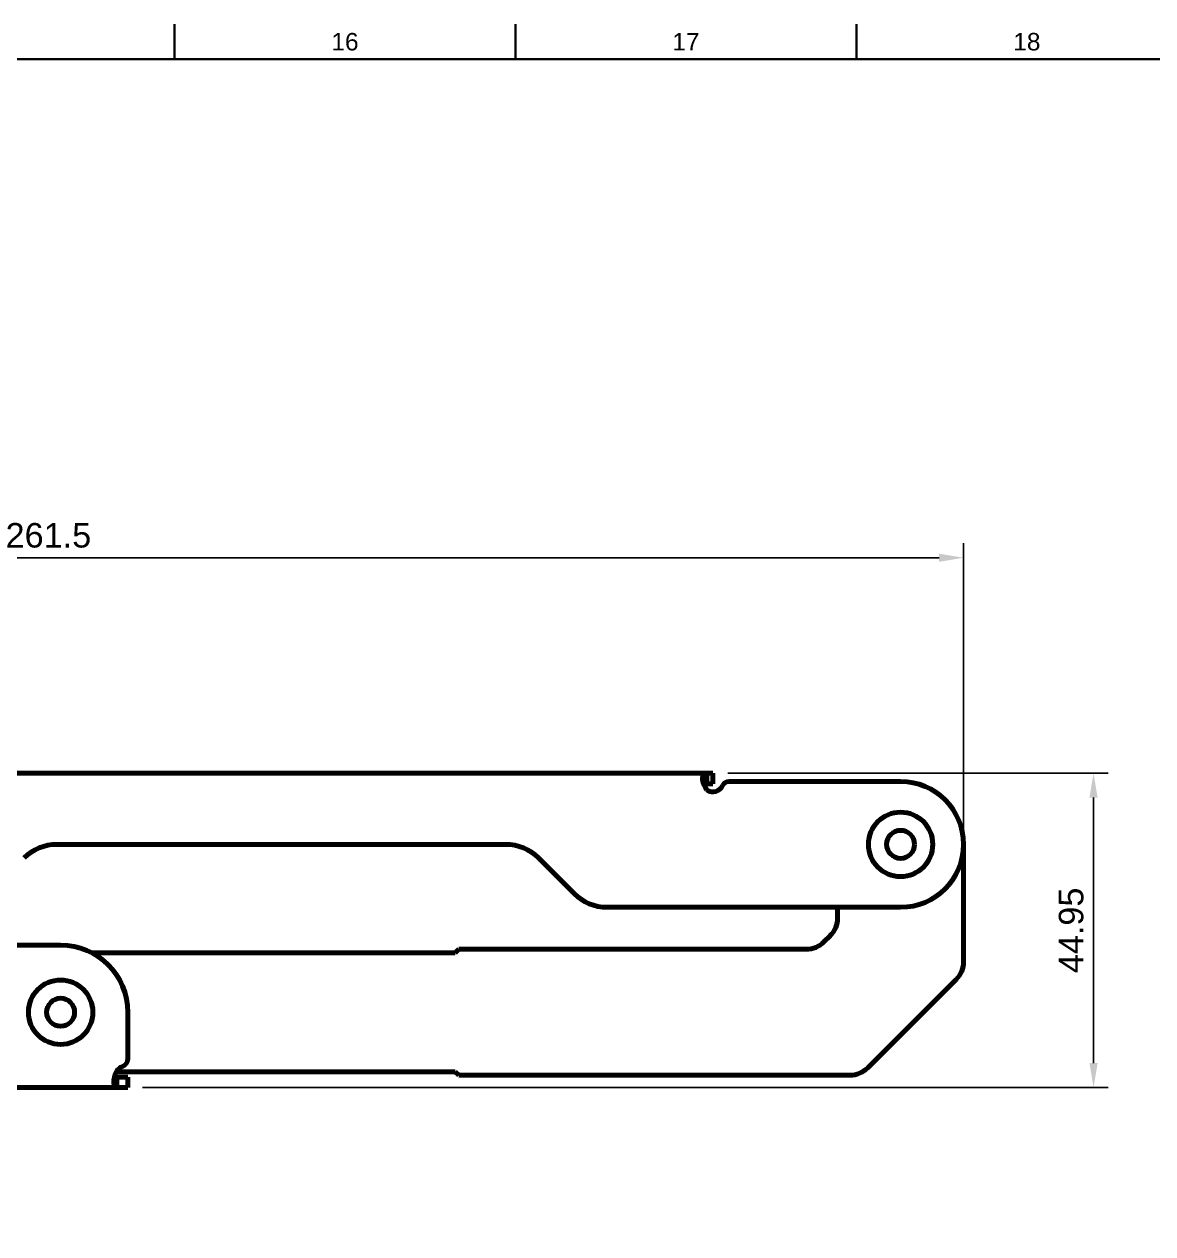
# Model space of a CAD drawing. Header units: millimetres. Extents: x 0 to 1189, y 0 to 841.
# Drawn here: x 724.2 to 885.4, y 663.1 to 836 of the extents above; entities that cross this region are included whole.
import ezdxf
from ezdxf.enums import TextEntityAlignment as Align

# ---------------------------------------------------------------- set-up
doc = ezdxf.new("R2010")
doc.units = ezdxf.units.MM
doc.header["$LTSCALE"] = 0.75
for name, color, linetype, lineweight in [('BORDER', 7, 'Continuous', 35), ('FD_Dimensions', 7, 'Continuous', 35), ('Visible', 7, 'Continuous', 70)]:
    doc.layers.add(name, color=color, linetype=linetype, lineweight=lineweight)
doc.styles.add('FusionTitle', font='arial.ttf')
doc.styles.get("Standard").update_dxf_attribs({"font": 'arial.ttf'})
doc.dimstyles.new('Dim-ISO-25', dxfattribs={"dimtxt": 3.5, "dimasz": 3.5, "dimexe": 2.1, "dimexo": 2.1, "dimgap": 1.4, "dimtad": 1, "dimzin": 12, "dimdsep": 46, "dimtxsty": 'Standard', "dimcen": 0, "dimazin": 3, "dimtp": 0.1, "dimtm": 0.1, "dimtfac": 0.714286, "dimtmove": 0, "dimatfit": 3, "dimfxl": 1, "dimtzin": 12, "dimarcsym": 0})

# ---------------------------------------------------------------- blocks, each defined once
blk = doc.blocks.new('ISO_A0_SHEET')
at = {"layer": 'BORDER'}
for p, q in [((745.624999, 836), (745.624999, 831)), ((794.333332, 836), (794.333332, 831)), ((843.041665, 836), (843.041665, 831)), ((20, 831), (1179, 831))]:
    blk.add_line(p, q, dxfattribs=at)
at = {"layer": 'BORDER', "style": 'FusionTitle'}
for s, p in [('16', (769.979166, 833.5)), ('17', (818.687499, 833.5)), ('18', (867.395832, 833.5))]:
    blk.add_text(s, height=2.5, dxfattribs=at).set_placement(p, align=Align.MIDDLE)
blk = doc.blocks.new('*D49')
at = {"layer": 'Defpoints', "color": 0, "transparency": 16777216}
for p in [(858.357187, 759.725564), (858.357187, 701.990808), (596.857187, 663.080703)]:
    blk.add_point(p, dxfattribs=at)
at = {"layer": 'FD_Dimensions', "color": 0, "lineweight": -2, "transparency": 16777216}
for p, q in [((596.857187, 665.180703), (596.857187, 761.825564)), ((858.357187, 704.090808), (858.357187, 761.825564)), ((600.357187, 759.725564), (854.857187, 759.725564))]:
    blk.add_line(p, q, dxfattribs=at)
at = {"layer": 'FD_Dimensions', "color": 0, "transparency": 16777216}
for points in [[(600.357187, 760.308897), (600.357187, 759.142231), (596.857187, 759.725564)], [(854.857187, 760.308897), (854.857187, 759.142231), (858.357187, 759.725564)]]:
    blk.add_solid(points, dxfattribs=at)
at = {"layer": 'FD_Dimensions', "color": 0, "transparency": 16777216, "insert": (727.607187, 762.91257), "char_height": 3.5, "attachment_point": 5}
blk.add_mtext('261.5', dxfattribs=at)
blk = doc.blocks.new('*D51')
at = {"layer": 'Defpoints', "color": 0, "transparency": 16777216}
for p in [(822.553023, 728.930262), (876.923038, 728.930262), (738.957187, 683.980704)]:
    blk.add_point(p, dxfattribs=at)
at = {"layer": 'FD_Dimensions', "color": 0, "lineweight": -2, "transparency": 16777216}
for p, q in [((824.653023, 728.930262), (879.023038, 728.930262)), ((876.923038, 687.480704), (876.923038, 725.430262)), ((741.057187, 683.980704), (879.023038, 683.980704))]:
    blk.add_line(p, q, dxfattribs=at)
at = {"layer": 'FD_Dimensions', "color": 0, "transparency": 16777216}
for points in [[(876.339704, 725.430262), (877.506371, 725.430262), (876.923038, 728.930262)], [(876.339704, 687.480704), (877.506371, 687.480704), (876.923038, 683.980704)]]:
    blk.add_solid(points, dxfattribs=at)
at = {"layer": 'FD_Dimensions', "color": 0, "transparency": 16777216, "insert": (873.736032, 706.455483), "char_height": 3.5, "attachment_point": 5, "rotation": 90}
blk.add_mtext('44.95', dxfattribs=at)

msp = doc.modelspace()

# ---------------------------------------------------------------- linework, layer by layer
at = {"layer": 'Visible', "extrusion": (0, 1, 0)}
for p, q in [((821.688, 728.93), (626.873, 728.93)), ((821.688, 728.93), (821.953, 728.93)), ((821.688, 728.09), (821.688, 728.93)), ((821.688, 727.43), (821.688, 728.09)), ((822.553, 728.93), (821.953, 728.93)), ((822.553, 727.43), (822.553, 728.93)), ((821.953, 727.43), (821.688, 727.43)), ((822.553, 727.43), (821.953, 727.43)), ((849.357, 727.755), (824.844, 727.755)), ((728.819, 718.755), (792.946, 718.755)), ((858.357, 701.991), (858.357, 718.755)), ((797.613, 716.822), (802.746, 711.689)), ((807.413, 709.755), (849.357, 709.755)), ((840.357, 709.755), (840.357, 708.247)), ((839.303, 705.701), (838.412, 704.81)), ((729.357, 704.355), (688.496, 704.355)), ((785.74, 703.255), (733.819, 703.255)), ((786.24, 703.755), (785.74, 703.255)), ((835.866, 703.755), (786.24, 703.755)), ((844.667, 686.81), (857.303, 699.445)), ((738.957, 688.122), (738.957, 694.755)), ((737.317, 686.255), (785.74, 686.255)), ((737.376, 684.821), (737.376, 685.481)), ((737.376, 685.481), (738.207, 685.481)), ((737.376, 683.981), (737.376, 684.821)), ((738.207, 685.481), (738.957, 685.481)), ((738.957, 685.481), (738.957, 683.981)), ((785.74, 686.255), (786.24, 685.755)), ((786.24, 685.755), (842.122, 685.755)), ((693.538, 683.981), (737.376, 683.981)), ((738.207, 683.981), (737.376, 683.981)), ((738.207, 683.981), (738.957, 683.981))]:
    msp.add_line(p, q, dxfattribs=at)
at = {"layer": 'Visible', "extrusion": (-2e-16, 0, -1)}
for centre in [(-849.357, 718.755), (-729.357, 694.755)]:
    msp.add_circle(centre, 4.6, dxfattribs=at)
at = {"layer": 'Visible'}
for centre in [(849.357, 718.755), (729.357, 694.755)]:
    msp.add_circle(centre, 2, dxfattribs=at)
at = {"layer": 'Visible', "extrusion": (-2e-16, 0, -1)}
for centre, radius, start, end in [((-822.553, 727.755), 1.5, 203.57818, 305.23287), ((-728.819, 712.155), 6.6, 45, 90), ((-792.946, 712.155), 6.6, 90, 135), ((-836.757, 708.247), 3.6, 180, 225), ((-835.866, 707.355), 3.6, 225, 270), ((-738.957, 685.155), 2, 37.7785, 67.97569)]:
    msp.add_arc(centre, radius, start, end, dxfattribs=at)
at = {"layer": 'Visible'}
for centre, radius, start, end in [((824.844, 726.755), 1, 90, 156.42182), ((849.357, 718.755), 9, 270, 90), ((807.413, 716.355), 6.6, 225, 270), ((729.357, 694.755), 9.6, 0, 90), ((854.757, 701.991), 3.6, 315, 0), ((737.757, 688.122), 1.2, 292.02431, 0), ((842.122, 689.355), 3.6, 270, 315)]:
    msp.add_arc(centre, radius, start, end, dxfattribs=at)
for points, knots in [([(821.688, 726.53), (821.361, 726.885), (821.134, 727.466), (821.071, 727.955), (821.013, 728.415), (821.1, 728.742), (821.312, 728.858), (821.413, 728.914), (821.541, 728.93), (821.688, 728.93)], [-2.1151463, -2.1151463, -2.1151463, -2.1151463, -1.3158715, -1.3158715, -1.3158715, -0.5631264, -0.5631264, -0.5631264, -0.2034127, -0.2034127, -0.2034127, -0.2034127]), ([(737.376, 683.981), (737.118, 683.981), (736.969, 684.185), (736.958, 684.629), (736.947, 685.077), (737.077, 685.733), (737.322, 686.268), (737.34, 686.306), (737.358, 686.344), (737.376, 686.381)], [-1.8457588, -1.8457588, -1.8457588, -1.8457588, -1.2119136, -1.2119136, -1.2119136, -0.5726089, -0.5726089, -0.5726089, -0.5270403, -0.5270403, -0.5270403, -0.5270403])]:
    msp.add_open_spline(points, degree=3, knots=knots, dxfattribs=at)
for points in [[(821.688, 727.43), (821.485, 727.43), (821.322, 727.411), (821.212, 727.366)], [(737.071, 685.539), (737.143, 685.499), (737.246, 685.481), (737.376, 685.481)]]:
    msp.add_open_spline(points, degree=3, dxfattribs=at)

# ---------------------------------------------------------------- block references
at = {"layer": 'BORDER'}
msp.add_blockref('ISO_A0_SHEET', (0, 0), dxfattribs=at)

# ---------------------------------------------------------------- dimensions: what is measured, and where the dimension line sits
at = {"layer": 'FD_Dimensions'}
dim = msp.add_linear_dim(base=(858.357, 759.726), p1=(596.857, 663.081), p2=(858.357, 701.991), dimstyle='Dim-ISO-25', override={"dimlfac": 1, "dimclrd": 0, "dimclre": 0}, dxfattribs=at)
dim.commit()
dim.dimension.update_dxf_attribs({"geometry": '*D49', "text_midpoint": (727.607, 762.913)})
dim = msp.add_linear_dim(base=(876.923, 728.93), p1=(738.957, 683.981), p2=(822.553, 728.93), angle=90, dimstyle='Dim-ISO-25', override={"dimlfac": 1, "dimclrd": 0, "dimclre": 0}, dxfattribs=at)
dim.commit()
dim.dimension.update_dxf_attribs({"geometry": '*D51', "text_midpoint": (873.736, 706.455)})

doc.saveas('drawing.dxf')
